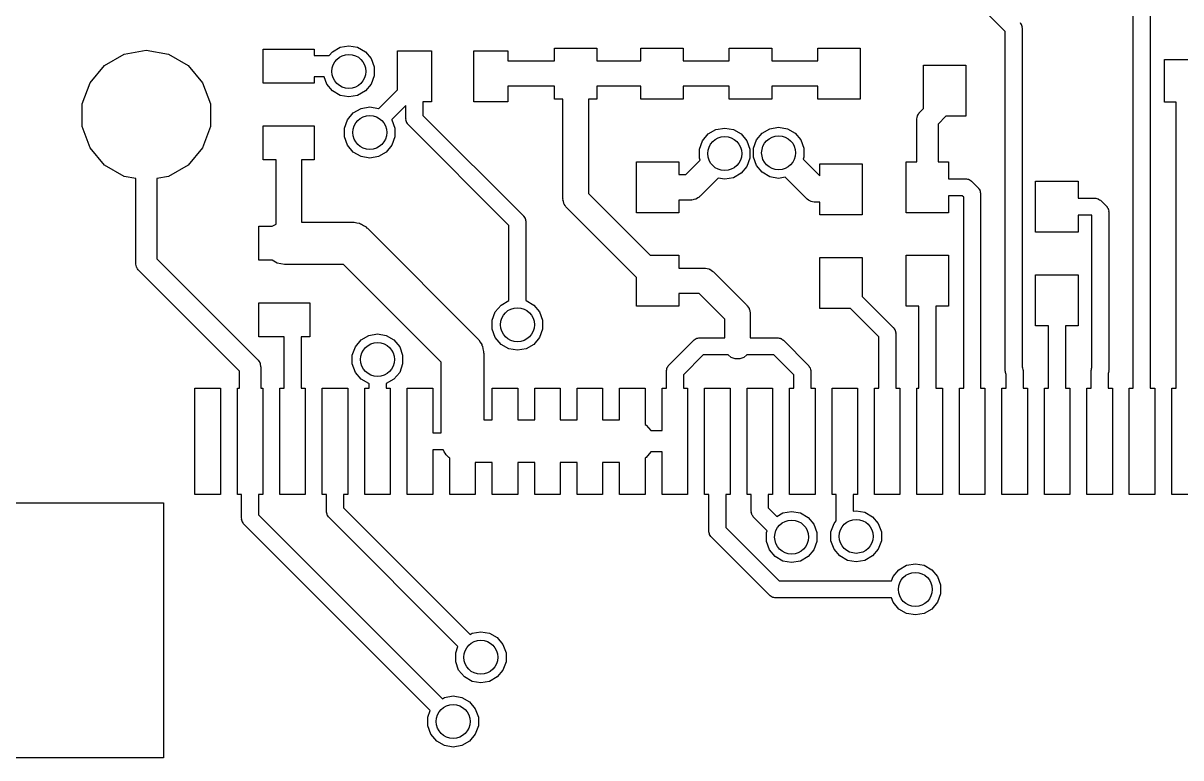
# Model space of a CAD drawing. Extents: x 85.4 to 167.1, y -165.3 to -88.8.
# Drawn here: x 117.62 to 131.25, y -124.95 to -116.31 of the extents above; entities that cross this region are included whole.
import ezdxf

# ---------------------------------------------------------------- set-up
doc = ezdxf.new("R2010")
doc.units = 0
doc.header["$MEASUREMENT"] = 0
doc.layers.add('BLACK', color=7, linetype='CONTINUOUS')

msp = doc.modelspace()

# ---------------------------------------------------------------- linework, layer by layer
at = {"layer": 'Black'}
for p, q in [((129.18, -116.405), (128.878, -116.103)), ((130.689, -120.601), (130.689, -116.117)), ((130.889, -116.117), (130.889, -120.601)), ((129.357, -116.299), (129.363, -116.311)), ((129.363, -116.311), (129.371, -116.321)), ((129.371, -116.321), (129.372, -116.326)), ((129.372, -116.326), (129.374, -116.329)), ((129.374, -116.329), (129.376, -116.342)), ((129.376, -116.342), (129.38, -116.355)), ((129.38, -116.355), (129.379, -116.359)), ((129.379, -116.359), (129.38, -116.364)), ((129.38, -116.364), (129.38, -120.354)), ((129.18, -120.389), (129.18, -116.405)), ((118.81, -116.672), (119.071, -116.626)), ((119.071, -116.626), (119.333, -116.672)), ((120.448, -117.014), (120.448, -116.614)), ((120.448, -116.614), (121.048, -116.614)), ((121.048, -116.614), (121.048, -116.689)), ((121.224, -116.689), (121.263, -116.643)), ((121.263, -116.643), (121.353, -116.591)), ((121.353, -116.591), (121.456, -116.573)), ((121.456, -116.573), (121.559, -116.591)), ((121.559, -116.591), (121.65, -116.643)), ((121.65, -116.643), (121.717, -116.724)), ((122.028, -117.092), (122.028, -116.634)), ((122.028, -116.634), (122.428, -116.634)), ((122.428, -116.634), (122.428, -117.234)), ((122.928, -117.234), (122.928, -116.634)), ((122.928, -116.634), (123.328, -116.634)), ((123.328, -116.634), (123.328, -116.75)), ((123.876, -116.75), (123.876, -116.6)), ((123.876, -116.6), (124.376, -116.6)), ((124.376, -116.6), (124.376, -116.75)), ((124.892, -116.75), (124.892, -116.6)), ((124.892, -116.6), (125.392, -116.6)), ((125.392, -116.6), (125.392, -116.75)), ((125.933, -116.75), (125.933, -116.6)), ((125.933, -116.6), (126.433, -116.6)), ((126.433, -116.6), (126.433, -116.75)), ((126.975, -116.75), (126.975, -116.6)), ((126.975, -116.6), (127.475, -116.6)), ((127.475, -116.6), (127.475, -117.2)), ((118.58, -116.805), (118.81, -116.672)), ((119.333, -116.672), (119.563, -116.805)), ((121.048, -116.689), (121.224, -116.689)), ((121.717, -116.724), (121.753, -116.822)), ((123.328, -116.75), (123.876, -116.75)), ((124.376, -116.75), (124.892, -116.75)), ((125.392, -116.75), (125.933, -116.75)), ((126.433, -116.75), (126.975, -116.75)), ((131.057, -117.235), (131.057, -116.735)), ((131.057, -116.735), (131.657, -116.735)), ((118.409, -117.009), (118.58, -116.805)), ((119.563, -116.805), (119.734, -117.009)), ((121.753, -116.926), (121.717, -117.025)), ((121.753, -116.822), (121.753, -116.926)), ((128.219, -117.312), (128.219, -116.803)), ((128.219, -116.803), (128.719, -116.803)), ((128.719, -116.803), (128.719, -117.403)), ((118.318, -117.258), (118.409, -117.009)), ((119.734, -117.009), (119.825, -117.258)), ((121.048, -117.014), (120.448, -117.014)), ((121.164, -116.939), (121.048, -116.939)), ((121.048, -116.939), (121.048, -117.014)), ((121.195, -117.025), (121.164, -116.939)), ((121.263, -117.105), (121.195, -117.025)), ((121.717, -117.025), (121.65, -117.105)), ((123.876, -117.05), (123.328, -117.05)), ((123.328, -117.05), (123.328, -117.234)), ((123.876, -117.2), (123.876, -117.05)), ((124.892, -117.05), (124.376, -117.05)), ((124.376, -117.05), (124.376, -117.2)), ((124.892, -117.2), (124.892, -117.05)), ((125.933, -117.05), (125.392, -117.05)), ((125.392, -117.05), (125.392, -117.2)), ((125.933, -117.2), (125.933, -117.05)), ((126.975, -117.05), (126.433, -117.05)), ((126.433, -117.05), (126.433, -117.2)), ((126.975, -117.2), (126.975, -117.05)), ((121.353, -117.157), (121.263, -117.105)), ((121.456, -117.175), (121.353, -117.157)), ((121.559, -117.157), (121.456, -117.175)), ((121.65, -117.105), (121.559, -117.157)), ((121.808, -117.312), (122.028, -117.092)), ((123.976, -117.2), (123.876, -117.2)), ((123.976, -118.373), (123.976, -117.2)), ((124.376, -117.2), (124.276, -117.2)), ((124.276, -117.2), (124.276, -118.311)), ((125.392, -117.2), (124.892, -117.2)), ((126.433, -117.2), (125.933, -117.2)), ((127.475, -117.2), (126.975, -117.2)), ((118.318, -117.524), (118.318, -117.258)), ((119.825, -117.258), (119.825, -117.524)), ((121.508, -117.363), (121.599, -117.31)), ((121.599, -117.31), (121.702, -117.292)), ((121.702, -117.292), (121.805, -117.31)), ((121.805, -117.31), (121.808, -117.312)), ((122.128, -117.275), (121.962, -117.442)), ((122.128, -117.434), (122.128, -117.275)), ((122.428, -117.234), (122.328, -117.234)), ((122.328, -117.234), (122.328, -117.392)), ((123.328, -117.234), (122.928, -117.234)), ((128.178, -117.353), (128.219, -117.312)), ((131.193, -117.235), (131.057, -117.235)), ((131.193, -120.601), (131.193, -117.235)), ((121.405, -117.541), (121.441, -117.443)), ((121.441, -117.443), (121.508, -117.363)), ((121.962, -117.442), (121.962, -117.443)), ((121.962, -117.443), (121.998, -117.541)), ((122.129, -117.438), (122.128, -117.434)), ((122.128, -117.443), (122.129, -117.438)), ((122.132, -117.455), (122.128, -117.443)), ((122.134, -117.468), (122.132, -117.455)), ((122.136, -117.472), (122.134, -117.468)), ((122.137, -117.476), (122.136, -117.472)), ((122.328, -117.392), (123.511, -118.575)), ((128.141, -117.442), (128.142, -117.436)), ((128.141, -117.938), (128.141, -117.442)), ((128.142, -117.431), (128.146, -117.415)), ((128.142, -117.436), (128.142, -117.431)), ((128.146, -117.415), (128.149, -117.399)), ((128.149, -117.399), (128.151, -117.394)), ((128.151, -117.394), (128.153, -117.389)), ((128.153, -117.389), (128.162, -117.376)), ((128.162, -117.376), (128.17, -117.362)), ((128.17, -117.362), (128.175, -117.358)), ((128.175, -117.358), (128.178, -117.353)), ((128.482, -117.403), (128.391, -117.494)), ((128.719, -117.403), (128.482, -117.403)), ((118.409, -117.774), (118.318, -117.524)), ((119.825, -117.524), (119.734, -117.774)), ((120.448, -117.914), (120.448, -117.514)), ((120.448, -117.514), (121.048, -117.514)), ((121.048, -117.514), (121.048, -117.914)), ((121.405, -117.646), (121.405, -117.541)), ((121.998, -117.541), (121.998, -117.646)), ((122.145, -117.487), (122.137, -117.476)), ((122.151, -117.498), (122.145, -117.487)), ((122.155, -117.501), (122.151, -117.498)), ((122.157, -117.505), (122.155, -117.501)), ((123.34, -118.687), (122.157, -117.505)), ((125.686, -117.611), (125.777, -117.559)), ((125.777, -117.559), (125.88, -117.541)), ((125.88, -117.541), (125.983, -117.559)), ((125.983, -117.559), (126.073, -117.611)), ((126.254, -117.681), (126.321, -117.601)), ((126.321, -117.601), (126.412, -117.549)), ((126.412, -117.549), (126.515, -117.53)), ((126.515, -117.53), (126.618, -117.549)), ((126.618, -117.549), (126.708, -117.601)), ((126.708, -117.601), (126.776, -117.681)), ((128.391, -117.494), (128.391, -117.938)), ((121.441, -117.744), (121.405, -117.646)), ((121.508, -117.824), (121.441, -117.744)), ((121.962, -117.744), (121.895, -117.824)), ((121.998, -117.646), (121.962, -117.744)), ((125.583, -117.79), (125.619, -117.691)), ((125.619, -117.691), (125.686, -117.611)), ((126.073, -117.611), (126.141, -117.691)), ((126.141, -117.691), (126.176, -117.79)), ((126.218, -117.779), (126.254, -117.681)), ((126.776, -117.681), (126.811, -117.779)), ((118.58, -117.977), (118.409, -117.774)), ((119.734, -117.774), (119.563, -117.977)), ((121.599, -117.876), (121.508, -117.824)), ((121.702, -117.895), (121.599, -117.876)), ((121.805, -117.876), (121.702, -117.895)), ((121.895, -117.824), (121.805, -117.876)), ((125.583, -117.894), (125.583, -117.79)), ((126.176, -117.79), (126.176, -117.894)), ((126.218, -117.884), (126.218, -117.779)), ((126.811, -117.779), (126.811, -117.884)), ((118.81, -118.11), (118.58, -117.977)), ((119.563, -117.977), (119.333, -118.11)), ((120.598, -117.914), (120.448, -117.914)), ((120.598, -118.67), (120.598, -117.914)), ((121.048, -117.914), (120.898, -117.914)), ((120.898, -117.914), (120.898, -118.647)), ((124.841, -118.538), (124.841, -117.938)), ((124.841, -117.938), (125.341, -117.938)), ((125.341, -117.938), (125.341, -118.088)), ((125.422, -118.088), (125.592, -117.918)), ((125.592, -117.918), (125.583, -117.894)), ((126.141, -117.993), (126.073, -118.073)), ((126.176, -117.894), (126.141, -117.993)), ((126.254, -117.982), (126.218, -117.884)), ((126.321, -118.062), (126.254, -117.982)), ((126.811, -117.884), (126.803, -117.907)), ((126.803, -117.907), (127, -118.105)), ((127, -118.105), (127, -117.963)), ((127, -117.963), (127.5, -117.963)), ((127.5, -117.963), (127.5, -118.563)), ((128.016, -118.538), (128.016, -117.938)), ((128.016, -117.938), (128.141, -117.938)), ((128.391, -117.938), (128.516, -117.938)), ((128.516, -117.938), (128.516, -118.138)), ((118.946, -118.134), (118.81, -118.11)), ((118.946, -119.13), (118.946, -118.134)), ((119.333, -118.11), (119.196, -118.134)), ((119.196, -118.134), (119.196, -119.078)), ((125.341, -118.088), (125.422, -118.088)), ((125.804, -118.13), (125.59, -118.344)), ((125.88, -118.143), (125.804, -118.13)), ((125.983, -118.125), (125.88, -118.143)), ((126.073, -118.073), (125.983, -118.125)), ((126.412, -118.115), (126.321, -118.062)), ((126.515, -118.133), (126.412, -118.115)), ((126.591, -118.119), (126.515, -118.133)), ((126.841, -118.37), (126.591, -118.119)), ((128.516, -118.138), (128.716, -118.138)), ((128.716, -118.138), (128.72, -118.139)), ((128.72, -118.139), (128.725, -118.138)), ((128.725, -118.138), (128.737, -118.142)), ((128.737, -118.142), (128.75, -118.144)), ((128.75, -118.144), (128.754, -118.146)), ((128.754, -118.146), (128.758, -118.147)), ((128.758, -118.147), (128.769, -118.155)), ((128.769, -118.155), (128.78, -118.161)), ((128.78, -118.161), (128.783, -118.165)), ((128.783, -118.165), (128.787, -118.167)), ((128.787, -118.167), (128.864, -118.244)), ((128.864, -118.244), (128.866, -118.248)), ((128.866, -118.248), (128.869, -118.251)), ((128.869, -118.251), (128.876, -118.262)), ((128.876, -118.262), (128.884, -118.273)), ((128.884, -118.273), (128.885, -118.277)), ((128.885, -118.277), (128.887, -118.281)), ((128.887, -118.281), (128.889, -118.294)), ((129.54, -118.767), (129.54, -118.167)), ((129.54, -118.167), (130.04, -118.167)), ((130.04, -118.167), (130.04, -118.367)), ((123.977, -118.379), (123.976, -118.373)), ((123.976, -118.386), (123.977, -118.379)), ((123.982, -118.405), (123.976, -118.386)), ((123.985, -118.424), (123.982, -118.405)), ((123.988, -118.43), (123.985, -118.424)), ((124.276, -118.311), (125.003, -119.038)), ((125.484, -118.388), (125.341, -118.388)), ((125.341, -118.388), (125.341, -118.538)), ((125.49, -118.387), (125.484, -118.388)), ((125.497, -118.388), (125.49, -118.387)), ((125.516, -118.382), (125.497, -118.388)), ((125.535, -118.379), (125.516, -118.382)), ((125.541, -118.376), (125.535, -118.379)), ((125.547, -118.374), (125.541, -118.376)), ((125.563, -118.363), (125.547, -118.374)), ((125.58, -118.353), (125.563, -118.363)), ((125.584, -118.348), (125.58, -118.353)), ((125.59, -118.344), (125.584, -118.348)), ((126.846, -118.373), (126.841, -118.37)), ((126.85, -118.378), (126.846, -118.373)), ((126.867, -118.388), (126.85, -118.378)), ((126.883, -118.399), (126.867, -118.388)), ((126.89, -118.401), (126.883, -118.399)), ((126.896, -118.404), (126.89, -118.401)), ((126.915, -118.408), (126.896, -118.404)), ((126.934, -118.413), (126.915, -118.408)), ((126.94, -118.412), (126.934, -118.413)), ((126.947, -118.413), (126.94, -118.412)), ((127, -118.413), (126.947, -118.413)), ((127, -118.563), (127, -118.413)), ((128.675, -118.338), (128.516, -118.338)), ((128.516, -118.338), (128.516, -118.538)), ((128.693, -118.356), (128.675, -118.338)), ((128.693, -120.401), (128.693, -118.356)), ((128.889, -118.294), (128.893, -118.306)), ((128.893, -118.306), (128.892, -118.311)), ((128.892, -118.311), (128.893, -118.315)), ((128.893, -118.315), (128.893, -120.401)), ((130.04, -118.367), (130.24, -118.367)), ((130.24, -118.367), (130.244, -118.367)), ((130.244, -118.367), (130.249, -118.367)), ((130.249, -118.367), (130.261, -118.37)), ((130.261, -118.37), (130.274, -118.373)), ((130.274, -118.373), (130.278, -118.375)), ((130.278, -118.375), (130.282, -118.376)), ((130.282, -118.376), (130.293, -118.384)), ((130.293, -118.384), (130.304, -118.39)), ((130.304, -118.39), (130.307, -118.393)), ((130.307, -118.393), (130.311, -118.396)), ((130.311, -118.396), (130.371, -118.456)), ((123.99, -118.436), (123.988, -118.43)), ((124.001, -118.452), (123.99, -118.436)), ((124.011, -118.469), (124.001, -118.452)), ((124.016, -118.474), (124.011, -118.469)), ((124.02, -118.479), (124.016, -118.474)), ((124.841, -119.3), (124.02, -118.479)), ((125.341, -118.538), (124.841, -118.538)), ((127.5, -118.563), (127, -118.563)), ((128.516, -118.538), (128.016, -118.538)), ((130.371, -118.456), (130.373, -118.46)), ((130.373, -118.46), (130.377, -118.462)), ((130.377, -118.462), (130.383, -118.474)), ((130.383, -118.474), (130.391, -118.484)), ((130.391, -118.484), (130.392, -118.489)), ((130.392, -118.489), (130.394, -118.492)), ((130.394, -118.492), (130.396, -118.505)), ((130.396, -118.505), (130.4, -118.518)), ((130.4, -118.518), (130.399, -118.522)), ((130.399, -118.522), (130.4, -118.527)), ((130.4, -118.527), (130.4, -120.394)), ((120.397, -119.097), (120.397, -118.697)), ((120.397, -118.697), (120.551, -118.697)), ((120.551, -118.697), (120.598, -118.67)), ((120.898, -118.647), (121.497, -118.647)), ((121.497, -118.647), (121.508, -118.649)), ((121.508, -118.649), (121.519, -118.648)), ((121.519, -118.648), (121.55, -118.656)), ((121.55, -118.656), (121.582, -118.662)), ((121.582, -118.662), (121.592, -118.667)), ((121.592, -118.667), (121.603, -118.67)), ((121.603, -118.67), (121.629, -118.689)), ((121.629, -118.689), (121.658, -118.705)), ((123.34, -119.571), (123.34, -118.687)), ((123.511, -118.575), (123.513, -118.579)), ((123.513, -118.579), (123.517, -118.582)), ((123.517, -118.582), (123.523, -118.593)), ((123.523, -118.593), (123.531, -118.604)), ((123.531, -118.604), (123.532, -118.608)), ((123.532, -118.608), (123.534, -118.612)), ((123.534, -118.612), (123.536, -118.625)), ((123.536, -118.625), (123.54, -118.637)), ((123.54, -118.637), (123.539, -118.642)), ((123.539, -118.642), (123.54, -118.646)), ((123.54, -118.646), (123.54, -119.571)), ((130.199, -118.567), (130.04, -118.567)), ((130.04, -118.567), (130.04, -118.767)), ((130.2, -118.568), (130.199, -118.567)), ((130.2, -120.365), (130.2, -118.568)), ((121.658, -118.705), (121.665, -118.714)), ((121.665, -118.714), (121.674, -118.72)), ((121.674, -118.72), (122.97, -120.016)), ((130.04, -118.767), (129.54, -118.767)), ((119.196, -119.078), (120.381, -120.263)), ((120.551, -119.097), (120.397, -119.097)), ((120.611, -119.132), (120.551, -119.097)), ((125.003, -119.038), (125.341, -119.038)), ((125.341, -119.038), (125.341, -119.188)), ((127, -119.663), (127, -119.063)), ((127, -119.063), (127.5, -119.063)), ((127.5, -119.063), (127.5, -119.522)), ((128.016, -119.638), (128.016, -119.038)), ((128.016, -119.038), (128.516, -119.038)), ((128.516, -119.038), (128.516, -119.638)), ((118.947, -119.135), (118.946, -119.13)), ((118.947, -119.141), (118.947, -119.135)), ((118.951, -119.157), (118.947, -119.141)), ((118.954, -119.173), (118.951, -119.157)), ((118.957, -119.177), (118.954, -119.173)), ((118.958, -119.183), (118.957, -119.177)), ((118.967, -119.196), (118.958, -119.183)), ((118.976, -119.21), (118.967, -119.196)), ((118.98, -119.214), (118.976, -119.21)), ((118.983, -119.218), (118.98, -119.214)), ((120.168, -120.403), (118.983, -119.218)), ((120.697, -119.147), (120.611, -119.132)), ((121.393, -119.147), (120.697, -119.147)), ((122.543, -120.296), (121.393, -119.147)), ((125.341, -119.188), (125.641, -119.188)), ((125.641, -119.188), (125.648, -119.189)), ((125.648, -119.189), (125.654, -119.189)), ((125.654, -119.189), (125.673, -119.194)), ((125.673, -119.194), (125.692, -119.197)), ((125.692, -119.197), (125.698, -119.2)), ((125.698, -119.2), (125.704, -119.202)), ((125.704, -119.202), (125.721, -119.213)), ((125.721, -119.213), (125.738, -119.223)), ((125.738, -119.223), (125.742, -119.228)), ((125.742, -119.228), (125.747, -119.232)), ((125.747, -119.232), (126.137, -119.622)), ((124.841, -119.638), (124.841, -119.3)), ((129.54, -119.867), (129.54, -119.267)), ((129.54, -119.267), (130.04, -119.267)), ((130.04, -119.267), (130.04, -119.867)), ((125.579, -119.488), (125.341, -119.488)), ((125.341, -119.488), (125.341, -119.638)), ((125.881, -119.79), (125.579, -119.488)), ((120.397, -119.997), (120.397, -119.597)), ((120.397, -119.597), (120.997, -119.597)), ((120.997, -119.597), (120.997, -119.997)), ((123.179, -119.704), (123.247, -119.624)), ((123.247, -119.624), (123.337, -119.572)), ((123.337, -119.572), (123.34, -119.571)), ((123.54, -119.571), (123.543, -119.572)), ((123.543, -119.572), (123.634, -119.624)), ((123.634, -119.624), (123.701, -119.704)), ((125.341, -119.638), (124.841, -119.638)), ((126.137, -119.622), (126.141, -119.627)), ((126.141, -119.627), (126.146, -119.631)), ((126.146, -119.631), (126.156, -119.648)), ((126.156, -119.648), (126.167, -119.664)), ((127.5, -119.522), (127.864, -119.886)), ((128.166, -119.638), (128.016, -119.638)), ((128.166, -120.601), (128.166, -119.638)), ((128.516, -119.638), (128.366, -119.638)), ((128.366, -119.638), (128.366, -120.601)), ((123.144, -119.803), (123.179, -119.704)), ((123.701, -119.704), (123.737, -119.803)), ((125.881, -120.009), (125.881, -119.79)), ((126.167, -119.664), (126.169, -119.671)), ((126.169, -119.671), (126.172, -119.677)), ((126.172, -119.677), (126.175, -119.696)), ((126.175, -119.696), (126.18, -119.715)), ((126.18, -119.715), (126.18, -119.721)), ((126.18, -119.721), (126.181, -119.728)), ((126.181, -119.728), (126.181, -120.009)), ((127.359, -119.663), (127, -119.663)), ((127.693, -119.998), (127.359, -119.663)), ((123.144, -119.907), (123.144, -119.803)), ((123.179, -120.005), (123.144, -119.907)), ((123.737, -119.907), (123.701, -120.005)), ((123.737, -119.803), (123.737, -119.907)), ((127.864, -119.886), (127.866, -119.889)), ((127.866, -119.889), (127.869, -119.892)), ((127.869, -119.892), (127.876, -119.903)), ((127.876, -119.903), (127.884, -119.914)), ((127.884, -119.914), (127.885, -119.918)), ((127.885, -119.918), (127.887, -119.922)), ((127.887, -119.922), (127.889, -119.935)), ((129.69, -119.867), (129.54, -119.867)), ((129.69, -120.601), (129.69, -119.867)), ((130.04, -119.867), (129.89, -119.867)), ((129.89, -119.867), (129.89, -120.601)), ((120.693, -119.997), (120.397, -119.997)), ((120.693, -120.601), (120.693, -119.997)), ((120.997, -119.997), (120.893, -119.997)), ((120.893, -119.997), (120.893, -120.601)), ((121.532, -120.115), (121.599, -120.034)), ((121.599, -120.034), (121.69, -119.982)), ((121.69, -119.982), (121.793, -119.964)), ((121.793, -119.964), (121.896, -119.982)), ((121.896, -119.982), (121.986, -120.034)), ((121.986, -120.034), (122.054, -120.115)), ((122.97, -120.016), (122.976, -120.025)), ((122.976, -120.025), (122.984, -120.032)), ((122.984, -120.032), (123.001, -120.06)), ((123.001, -120.06), (123.019, -120.087)), ((123.247, -120.086), (123.179, -120.005)), ((123.701, -120.005), (123.634, -120.086)), ((125.222, -120.331), (125.515, -120.038)), ((125.515, -120.038), (125.518, -120.036)), ((125.518, -120.036), (125.521, -120.032)), ((125.521, -120.032), (125.533, -120.026)), ((125.533, -120.026), (125.543, -120.018)), ((125.543, -120.018), (125.547, -120.017)), ((125.547, -120.017), (125.551, -120.015)), ((125.551, -120.015), (125.564, -120.013)), ((125.564, -120.013), (125.577, -120.009)), ((125.577, -120.009), (125.581, -120.01)), ((125.581, -120.01), (125.585, -120.009)), ((125.585, -120.009), (125.881, -120.009)), ((126.181, -120.009), (126.5, -120.009)), ((126.5, -120.009), (126.505, -120.01)), ((126.505, -120.01), (126.509, -120.009)), ((126.509, -120.009), (126.522, -120.013)), ((126.522, -120.013), (126.534, -120.015)), ((126.534, -120.015), (126.538, -120.017)), ((126.538, -120.017), (126.543, -120.018)), ((126.543, -120.018), (126.553, -120.026)), ((126.553, -120.026), (126.565, -120.032)), ((126.565, -120.032), (126.567, -120.036)), ((126.567, -120.036), (126.571, -120.038)), ((126.571, -120.038), (126.864, -120.331)), ((127.693, -120.401), (127.693, -119.998)), ((127.889, -119.935), (127.893, -119.948)), ((127.893, -119.948), (127.892, -119.952)), ((127.892, -119.952), (127.893, -119.956)), ((127.893, -119.956), (127.893, -120.401)), ((121.496, -120.213), (121.532, -120.115)), ((122.054, -120.115), (122.089, -120.213)), ((123.019, -120.087), (123.022, -120.098)), ((123.022, -120.098), (123.028, -120.107)), ((123.028, -120.107), (123.033, -120.14)), ((123.033, -120.14), (123.042, -120.171)), ((123.042, -120.171), (123.041, -120.182)), ((123.041, -120.182), (123.043, -120.193)), ((123.043, -120.193), (123.043, -120.976)), ((123.337, -120.138), (123.247, -120.086)), ((123.44, -120.156), (123.337, -120.138)), ((123.543, -120.138), (123.44, -120.156)), ((123.634, -120.086), (123.543, -120.138)), ((120.381, -120.263), (120.384, -120.268)), ((120.384, -120.268), (120.389, -120.271)), ((120.389, -120.271), (120.397, -120.285)), ((120.397, -120.285), (120.406, -120.299)), ((120.406, -120.299), (120.408, -120.304)), ((120.408, -120.304), (120.41, -120.309)), ((120.41, -120.309), (120.413, -120.325)), ((120.413, -120.325), (120.417, -120.341)), ((121.496, -120.317), (121.496, -120.213)), ((121.532, -120.416), (121.496, -120.317)), ((122.089, -120.317), (122.054, -120.416)), ((122.089, -120.213), (122.089, -120.317)), ((122.543, -121.126), (122.543, -120.296)), ((125.216, -120.337), (125.22, -120.334)), ((125.22, -120.334), (125.222, -120.331)), ((125.627, -120.209), (125.393, -120.443)), ((125.92, -120.209), (125.627, -120.209)), ((125.956, -120.239), (125.92, -120.209)), ((126.005, -120.257), (125.956, -120.239)), ((126.057, -120.257), (126.005, -120.257)), ((126.106, -120.239), (126.057, -120.257)), ((126.142, -120.209), (126.106, -120.239)), ((126.459, -120.209), (126.142, -120.209)), ((126.693, -120.443), (126.459, -120.209)), ((126.864, -120.331), (126.866, -120.334)), ((126.866, -120.334), (126.869, -120.337)), ((120.168, -120.601), (120.168, -120.403)), ((120.417, -120.341), (120.417, -120.346)), ((120.417, -120.346), (120.418, -120.351)), ((120.418, -120.351), (120.418, -120.601)), ((121.599, -120.496), (121.532, -120.416)), ((122.054, -120.416), (121.986, -120.496)), ((125.193, -120.393), (125.197, -120.38)), ((125.194, -120.397), (125.193, -120.393)), ((125.193, -120.401), (125.194, -120.397)), ((125.193, -120.601), (125.193, -120.401)), ((125.197, -120.38), (125.199, -120.367)), ((125.199, -120.367), (125.201, -120.363)), ((125.201, -120.363), (125.202, -120.359)), ((125.202, -120.359), (125.21, -120.349)), ((125.21, -120.349), (125.216, -120.337)), ((125.393, -120.443), (125.393, -120.601)), ((126.693, -120.601), (126.693, -120.443)), ((126.869, -120.337), (126.876, -120.349)), ((126.876, -120.349), (126.884, -120.359)), ((126.884, -120.359), (126.885, -120.363)), ((126.885, -120.363), (126.887, -120.367)), ((126.887, -120.367), (126.889, -120.38)), ((126.889, -120.38), (126.893, -120.393)), ((126.893, -120.393), (126.892, -120.397)), ((126.892, -120.397), (126.893, -120.401)), ((126.893, -120.401), (126.893, -120.601)), ((127.693, -120.601), (127.693, -120.401)), ((127.893, -120.401), (127.893, -120.601)), ((128.693, -120.601), (128.693, -120.401)), ((128.893, -120.401), (128.893, -120.601)), ((129.181, -120.393), (129.18, -120.389)), ((129.18, -120.397), (129.181, -120.393)), ((129.184, -120.41), (129.18, -120.397)), ((129.186, -120.423), (129.184, -120.41)), ((129.188, -120.427), (129.186, -120.423)), ((129.189, -120.431), (129.188, -120.427)), ((129.193, -120.436), (129.189, -120.431)), ((129.193, -120.601), (129.193, -120.436)), ((129.38, -120.354), (129.384, -120.359)), ((129.384, -120.359), (129.385, -120.363)), ((129.385, -120.363), (129.387, -120.367)), ((129.387, -120.367), (129.389, -120.38)), ((129.389, -120.38), (129.393, -120.393)), ((129.393, -120.393), (129.392, -120.397)), ((129.392, -120.397), (129.393, -120.401)), ((129.393, -120.401), (129.393, -120.601)), ((130.193, -120.393), (130.197, -120.38)), ((130.194, -120.397), (130.193, -120.393)), ((130.193, -120.401), (130.194, -120.397)), ((130.193, -120.601), (130.193, -120.401)), ((130.197, -120.38), (130.199, -120.367)), ((130.199, -120.367), (130.2, -120.365)), ((130.394, -120.428), (130.393, -120.431)), ((130.393, -120.431), (130.393, -120.601)), ((130.396, -120.416), (130.394, -120.428)), ((130.4, -120.403), (130.396, -120.416)), ((130.4, -120.394), (130.399, -120.399)), ((130.399, -120.399), (130.4, -120.403)), ((119.643, -121.851), (119.643, -120.601)), ((119.643, -120.601), (119.943, -120.601)), ((119.943, -120.601), (119.943, -121.851)), ((120.143, -121.851), (120.143, -120.601)), ((120.143, -120.601), (120.168, -120.601)), ((120.418, -120.601), (120.443, -120.601)), ((120.443, -120.601), (120.443, -121.851)), ((120.643, -121.851), (120.643, -120.601)), ((120.643, -120.601), (120.693, -120.601)), ((120.893, -120.601), (120.943, -120.601)), ((120.943, -120.601), (120.943, -121.851)), ((121.143, -121.851), (121.143, -120.601)), ((121.143, -120.601), (121.443, -120.601)), ((121.443, -120.601), (121.443, -121.851)), ((121.69, -120.548), (121.599, -120.496)), ((121.643, -121.851), (121.643, -120.601)), ((121.643, -120.601), (121.693, -120.601)), ((121.693, -120.549), (121.69, -120.548)), ((121.693, -120.601), (121.693, -120.549)), ((121.896, -120.548), (121.893, -120.549)), ((121.893, -120.549), (121.893, -120.601)), ((121.893, -120.601), (121.943, -120.601)), ((121.986, -120.496), (121.896, -120.548)), ((121.943, -120.601), (121.943, -121.851)), ((122.143, -121.851), (122.143, -120.601)), ((122.143, -120.601), (122.443, -120.601)), ((122.443, -120.601), (122.443, -121.126)), ((123.143, -120.976), (123.143, -120.601)), ((123.143, -120.601), (123.443, -120.601)), ((123.443, -120.601), (123.443, -120.976)), ((123.643, -120.976), (123.643, -120.601)), ((123.643, -120.601), (123.943, -120.601)), ((123.943, -120.601), (123.943, -120.976)), ((124.143, -120.976), (124.143, -120.601)), ((124.143, -120.601), (124.443, -120.601)), ((124.443, -120.601), (124.443, -120.976)), ((124.643, -120.976), (124.643, -120.601)), ((124.643, -120.601), (124.943, -120.601)), ((124.943, -120.601), (124.943, -121.029)), ((125.143, -121.101), (125.143, -120.601)), ((125.143, -120.601), (125.193, -120.601)), ((125.393, -120.601), (125.443, -120.601)), ((125.443, -120.601), (125.443, -121.851)), ((125.643, -121.851), (125.643, -120.601)), ((125.643, -120.601), (125.943, -120.601)), ((125.943, -120.601), (125.943, -121.851)), ((126.143, -121.851), (126.143, -120.601)), ((126.143, -120.601), (126.443, -120.601)), ((126.443, -120.601), (126.443, -121.851)), ((126.643, -121.851), (126.643, -120.601)), ((126.643, -120.601), (126.693, -120.601)), ((126.893, -120.601), (126.943, -120.601)), ((126.943, -120.601), (126.943, -121.851)), ((127.143, -121.851), (127.143, -120.601)), ((127.143, -120.601), (127.443, -120.601)), ((127.443, -120.601), (127.443, -121.851)), ((127.643, -121.851), (127.643, -120.601)), ((127.643, -120.601), (127.693, -120.601)), ((127.893, -120.601), (127.943, -120.601)), ((127.943, -120.601), (127.943, -121.851)), ((128.143, -121.851), (128.143, -120.601)), ((128.143, -120.601), (128.166, -120.601)), ((128.366, -120.601), (128.443, -120.601)), ((128.443, -120.601), (128.443, -121.851)), ((128.643, -121.851), (128.643, -120.601)), ((128.643, -120.601), (128.693, -120.601)), ((128.893, -120.601), (128.943, -120.601)), ((128.943, -120.601), (128.943, -121.851)), ((129.143, -121.851), (129.143, -120.601)), ((129.143, -120.601), (129.193, -120.601)), ((129.393, -120.601), (129.443, -120.601)), ((129.443, -120.601), (129.443, -121.851)), ((129.643, -121.851), (129.643, -120.601)), ((129.643, -120.601), (129.69, -120.601)), ((129.89, -120.601), (129.943, -120.601)), ((129.943, -120.601), (129.943, -121.851)), ((130.143, -121.851), (130.143, -120.601)), ((130.143, -120.601), (130.193, -120.601)), ((130.393, -120.601), (130.443, -120.601)), ((130.443, -120.601), (130.443, -121.851)), ((130.643, -121.851), (130.643, -120.601)), ((130.643, -120.601), (130.689, -120.601)), ((130.889, -120.601), (130.943, -120.601)), ((130.943, -120.601), (130.943, -121.851)), ((131.143, -121.851), (131.143, -120.601)), ((131.143, -120.601), (131.193, -120.601)), ((123.043, -120.976), (123.143, -120.976)), ((123.443, -120.976), (123.643, -120.976)), ((123.943, -120.976), (124.143, -120.976)), ((124.443, -120.976), (124.643, -120.976)), ((122.443, -121.126), (122.543, -121.126)), ((124.943, -121.029), (124.954, -121.035)), ((124.954, -121.035), (125.009, -121.101)), ((125.009, -121.101), (125.143, -121.101)), ((122.566, -121.326), (122.443, -121.326)), ((122.443, -121.326), (122.443, -121.851)), ((122.569, -121.331), (122.566, -121.326)), ((122.576, -121.351), (122.569, -121.331)), ((122.59, -121.368), (122.576, -121.351)), ((122.601, -121.387), (122.59, -121.368)), ((122.618, -121.401), (122.601, -121.387)), ((122.632, -121.418), (122.618, -121.401)), ((122.643, -121.424), (122.632, -121.418)), ((122.643, -121.851), (122.643, -121.424)), ((124.954, -121.418), (124.943, -121.424)), ((124.943, -121.424), (124.943, -121.851)), ((125.009, -121.351), (124.954, -121.418)), ((125.143, -121.351), (125.009, -121.351)), ((125.143, -121.851), (125.143, -121.351)), ((123.143, -121.476), (122.943, -121.476)), ((122.943, -121.476), (122.943, -121.851)), ((123.143, -121.851), (123.143, -121.476)), ((123.643, -121.476), (123.443, -121.476)), ((123.443, -121.476), (123.443, -121.851)), ((123.643, -121.851), (123.643, -121.476)), ((124.143, -121.476), (123.943, -121.476)), ((123.943, -121.476), (123.943, -121.851)), ((124.143, -121.851), (124.143, -121.476)), ((124.643, -121.476), (124.443, -121.476)), ((124.443, -121.476), (124.443, -121.851)), ((124.643, -121.851), (124.643, -121.476)), ((117.273, -121.951), (119.273, -121.951)), ((119.273, -121.951), (119.273, -124.951)), ((119.943, -121.851), (119.643, -121.851)), ((120.193, -121.851), (120.143, -121.851)), ((120.193, -122.133), (120.193, -121.851)), ((120.443, -121.851), (120.393, -121.851)), ((120.393, -121.851), (120.393, -122.092)), ((120.943, -121.851), (120.643, -121.851)), ((121.193, -121.851), (121.143, -121.851)), ((121.193, -122.051), (121.193, -121.851)), ((121.443, -121.851), (121.393, -121.851)), ((121.393, -121.851), (121.393, -122.01)), ((121.943, -121.851), (121.643, -121.851)), ((122.443, -121.851), (122.143, -121.851)), ((122.943, -121.851), (122.643, -121.851)), ((123.443, -121.851), (123.143, -121.851)), ((123.943, -121.851), (123.643, -121.851)), ((124.443, -121.851), (124.143, -121.851)), ((124.943, -121.851), (124.643, -121.851)), ((125.443, -121.851), (125.143, -121.851)), ((125.693, -121.851), (125.643, -121.851)), ((125.693, -122.281), (125.693, -121.851)), ((125.943, -121.851), (125.893, -121.851)), ((125.893, -121.851), (125.893, -122.24)), ((126.193, -121.851), (126.143, -121.851)), ((126.193, -122.051), (126.193, -121.851)), ((126.443, -121.851), (126.393, -121.851)), ((126.393, -121.851), (126.393, -122.01)), ((126.943, -121.851), (126.643, -121.851)), ((127.193, -121.851), (127.143, -121.851)), ((127.193, -122.163), (127.193, -121.851)), ((127.443, -121.851), (127.393, -121.851)), ((127.393, -121.851), (127.393, -122.05)), ((127.943, -121.851), (127.643, -121.851)), ((128.443, -121.851), (128.143, -121.851)), ((128.943, -121.851), (128.643, -121.851)), ((129.443, -121.851), (129.143, -121.851)), ((129.943, -121.851), (129.643, -121.851)), ((130.443, -121.851), (130.143, -121.851)), ((130.943, -121.851), (130.643, -121.851)), ((131.443, -121.851), (131.143, -121.851)), ((120.393, -122.092), (122.454, -124.153)), ((121.194, -122.056), (121.193, -122.051)), ((121.193, -122.06), (121.194, -122.056)), ((121.197, -122.073), (121.193, -122.06)), ((121.199, -122.086), (121.197, -122.073)), ((121.201, -122.089), (121.199, -122.086)), ((121.202, -122.094), (121.201, -122.089)), ((121.21, -122.104), (121.202, -122.094)), ((121.216, -122.116), (121.21, -122.104)), ((121.393, -122.01), (122.882, -123.499)), ((126.194, -122.056), (126.193, -122.051)), ((126.193, -122.06), (126.194, -122.056)), ((126.197, -122.073), (126.193, -122.06)), ((126.199, -122.086), (126.197, -122.073)), ((126.201, -122.089), (126.199, -122.086)), ((126.202, -122.094), (126.201, -122.089)), ((126.21, -122.104), (126.202, -122.094)), ((126.216, -122.116), (126.21, -122.104)), ((126.393, -122.01), (126.494, -122.111)), ((126.494, -122.111), (126.565, -122.07)), ((126.565, -122.07), (126.668, -122.052)), ((126.668, -122.052), (126.771, -122.07)), ((126.771, -122.07), (126.861, -122.122)), ((127.393, -122.05), (127.428, -122.044)), ((127.428, -122.044), (127.531, -122.062)), ((127.531, -122.062), (127.621, -122.114)), ((120.194, -122.137), (120.193, -122.133)), ((120.193, -122.142), (120.194, -122.137)), ((120.197, -122.154), (120.193, -122.142)), ((120.199, -122.167), (120.197, -122.154)), ((120.201, -122.171), (120.199, -122.167)), ((120.202, -122.175), (120.201, -122.171)), ((120.21, -122.186), (120.202, -122.175)), ((120.216, -122.197), (120.21, -122.186)), ((120.22, -122.2), (120.216, -122.197)), ((120.222, -122.204), (120.22, -122.2)), ((122.312, -124.294), (120.222, -122.204)), ((121.22, -122.119), (121.216, -122.116)), ((121.222, -122.122), (121.22, -122.119)), ((122.74, -123.64), (121.222, -122.122)), ((125.893, -122.24), (126.522, -122.869)), ((126.22, -122.119), (126.216, -122.116)), ((126.222, -122.122), (126.22, -122.119)), ((126.379, -122.279), (126.222, -122.122)), ((126.861, -122.122), (126.928, -122.202)), ((126.928, -122.202), (126.964, -122.301)), ((127.131, -122.293), (127.167, -122.194)), ((127.167, -122.194), (127.193, -122.163)), ((127.621, -122.114), (127.688, -122.194)), ((127.688, -122.194), (127.724, -122.293)), ((125.694, -122.286), (125.693, -122.281)), ((125.693, -122.29), (125.694, -122.286)), ((125.697, -122.303), (125.693, -122.29)), ((125.699, -122.316), (125.697, -122.303)), ((125.701, -122.319), (125.699, -122.316)), ((125.702, -122.324), (125.701, -122.319)), ((125.71, -122.334), (125.702, -122.324)), ((125.716, -122.346), (125.71, -122.334)), ((125.72, -122.349), (125.716, -122.346)), ((125.722, -122.352), (125.72, -122.349)), ((126.41, -123.04), (125.722, -122.352)), ((126.371, -122.301), (126.379, -122.279)), ((126.371, -122.405), (126.371, -122.301)), ((126.964, -122.301), (126.964, -122.405)), ((127.131, -122.397), (127.131, -122.293)), ((127.724, -122.293), (127.724, -122.397)), ((126.407, -122.504), (126.371, -122.405)), ((126.474, -122.584), (126.407, -122.504)), ((126.928, -122.504), (126.861, -122.584)), ((126.964, -122.405), (126.928, -122.504)), ((127.167, -122.496), (127.131, -122.397)), ((127.234, -122.576), (127.167, -122.496)), ((127.688, -122.496), (127.621, -122.576)), ((127.724, -122.397), (127.688, -122.496)), ((126.565, -122.636), (126.474, -122.584)), ((126.668, -122.654), (126.565, -122.636)), ((126.771, -122.636), (126.668, -122.654)), ((126.861, -122.584), (126.771, -122.636)), ((127.325, -122.628), (127.234, -122.576)), ((127.428, -122.646), (127.325, -122.628)), ((127.531, -122.628), (127.428, -122.646)), ((127.621, -122.576), (127.531, -122.628)), ((127.863, -122.818), (127.93, -122.738)), ((127.93, -122.738), (128.021, -122.686)), ((128.021, -122.686), (128.124, -122.668)), ((128.124, -122.668), (128.227, -122.686)), ((128.227, -122.686), (128.317, -122.738)), ((128.317, -122.738), (128.385, -122.818)), ((126.522, -122.869), (127.7, -122.869)), ((127.7, -122.869), (127.845, -122.869)), ((127.845, -122.869), (127.863, -122.818)), ((128.385, -122.818), (128.42, -122.917)), ((128.42, -122.917), (128.42, -123.021)), ((126.413, -123.042), (126.41, -123.04)), ((126.416, -123.046), (126.413, -123.042)), ((126.427, -123.052), (126.416, -123.046)), ((126.438, -123.06), (126.427, -123.052)), ((126.442, -123.061), (126.438, -123.06)), ((128.42, -123.021), (128.385, -123.119)), ((126.446, -123.063), (126.442, -123.061)), ((126.459, -123.065), (126.446, -123.063)), ((126.472, -123.069), (126.459, -123.065)), ((126.476, -123.068), (126.472, -123.069)), ((126.48, -123.069), (126.476, -123.068)), ((127.7, -123.069), (126.48, -123.069)), ((127.845, -123.069), (127.7, -123.069)), ((127.863, -123.119), (127.845, -123.069)), ((127.93, -123.2), (127.863, -123.119)), ((128.385, -123.119), (128.317, -123.2)), ((128.021, -123.252), (127.93, -123.2)), ((128.124, -123.27), (128.021, -123.252)), ((128.227, -123.252), (128.124, -123.27)), ((128.317, -123.2), (128.227, -123.252)), ((122.906, -123.485), (123.009, -123.467)), ((123.009, -123.467), (123.112, -123.485)), ((122.882, -123.499), (122.906, -123.485)), ((123.112, -123.485), (123.203, -123.537)), ((123.203, -123.537), (123.27, -123.617)), ((122.713, -123.715), (122.74, -123.64)), ((122.713, -123.82), (122.713, -123.715)), ((123.27, -123.617), (123.306, -123.715)), ((123.306, -123.715), (123.306, -123.82)), ((122.748, -123.918), (122.713, -123.82)), ((123.306, -123.82), (123.27, -123.918)), ((122.816, -123.998), (122.748, -123.918)), ((122.906, -124.051), (122.816, -123.998)), ((123.203, -123.998), (123.112, -124.051)), ((123.27, -123.918), (123.203, -123.998)), ((123.009, -124.069), (122.906, -124.051)), ((123.112, -124.051), (123.009, -124.069)), ((122.454, -124.153), (122.454, -124.153)), ((122.454, -124.153), (122.556, -124.255)), ((122.556, -124.255), (122.58, -124.24)), ((122.58, -124.24), (122.683, -124.222)), ((122.683, -124.222), (122.786, -124.24)), ((122.786, -124.24), (122.877, -124.293)), ((122.414, -124.396), (122.312, -124.294)), ((122.312, -124.294), (122.312, -124.294)), ((122.387, -124.471), (122.414, -124.396)), ((122.877, -124.293), (122.944, -124.373)), ((122.944, -124.373), (122.98, -124.471)), ((122.387, -124.576), (122.387, -124.471)), ((122.98, -124.471), (122.98, -124.576)), ((122.422, -124.674), (122.387, -124.576)), ((122.49, -124.754), (122.422, -124.674)), ((122.944, -124.674), (122.877, -124.754)), ((122.98, -124.576), (122.944, -124.674)), ((122.58, -124.806), (122.49, -124.754)), ((122.683, -124.825), (122.58, -124.806)), ((122.786, -124.806), (122.683, -124.825)), ((122.877, -124.754), (122.786, -124.806)), ((119.273, -124.951), (117.273, -124.951))]:
    msp.add_line(p, q, dxfattribs=at)
for centre in [(121.456, -116.874), (121.702, -117.593), (125.88, -117.842), (126.515, -117.832), (123.44, -119.855), (121.793, -120.265), (126.668, -122.353), (127.428, -122.345), (128.124, -122.969), (123.009, -123.768), (122.683, -124.523)]:
    msp.add_circle(centre, 0.2, dxfattribs=at)

doc.saveas('drawing.dxf')
